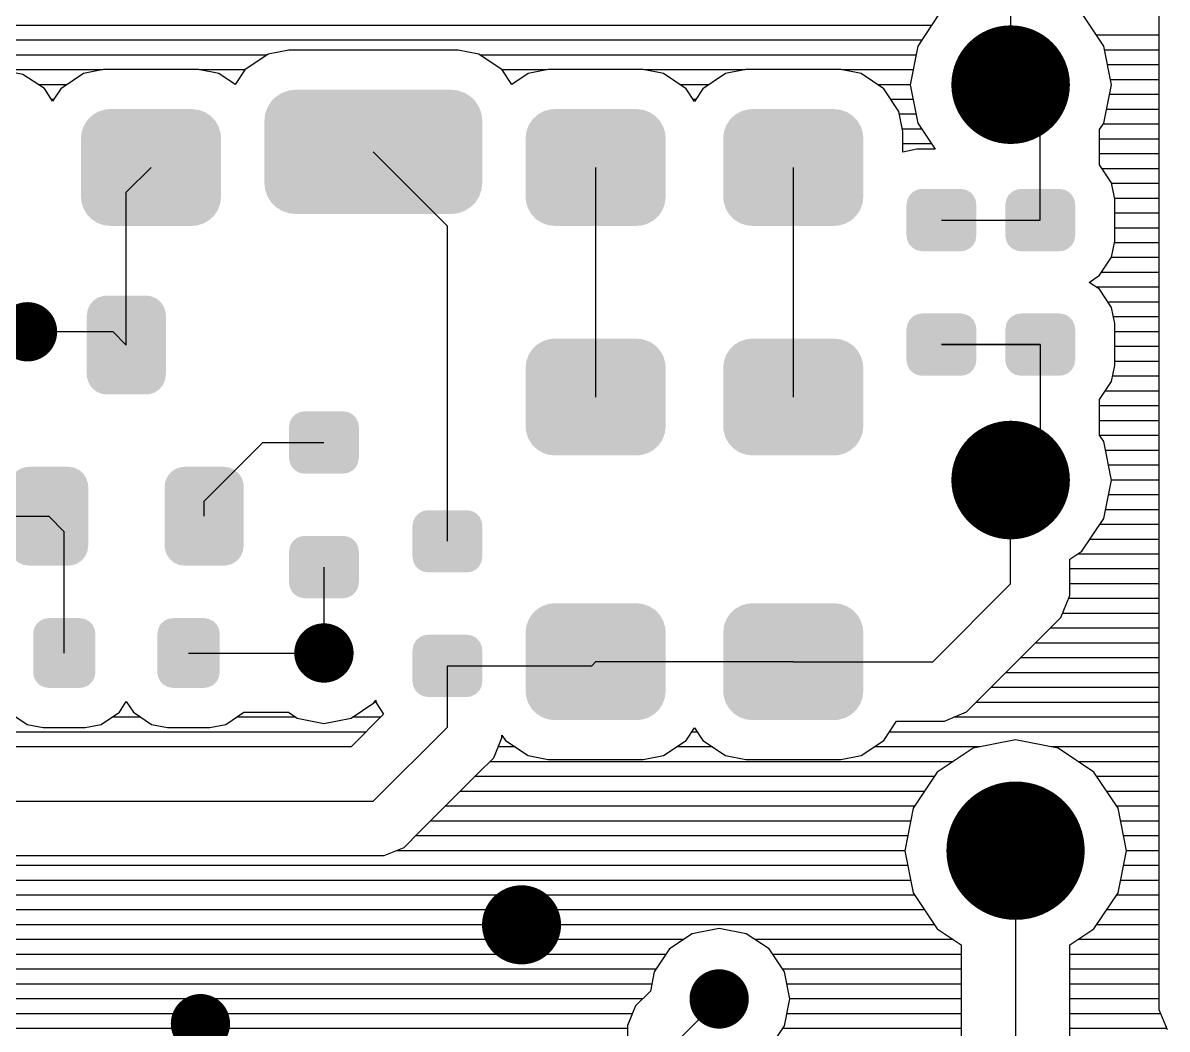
# Model space of a CAD drawing. Extents: x 295 to 953, y 10 to 290.
# Drawn here: x 564.2 to 602.44, y 173.71 to 207.32 of the extents above; entities that cross this region are included whole.
import ezdxf

# ---------------------------------------------------------------- set-up
doc = ezdxf.new("R2010")
doc.units = 0
doc.header["$LTSCALE"] = 5
doc.header["$MEASUREMENT"] = 0
doc.layers.get('0').update_dxf_attribs({"linetype": 'CONTINUOUS', "lineweight": 25})
doc.layers.add('DV-DPO-A6_BOT', color=7, linetype='CONTINUOUS')

msp = doc.modelspace()

# ---------------------------------------------------------------- linework, layer by layer
for points, const_width in [([(598.203, 205.259, -1), (596.222, 205.259, -1)], 1.981), ([(564.853, 197.004, -1), (563.862, 197.004, -1)], 0.991), ([(598.203, 192.051, -1), (596.222, 192.051, -1)], 1.981), ([(574.759, 186.273, -1), (573.768, 186.273, -1)], 0.991), ([(598.533, 179.669, -1), (596.222, 179.669, -1)], 2.311), ([(581.528, 177.192, -1), (580.207, 177.192, -1)], 1.321), ([(587.967, 174.716, -1), (586.976, 174.716, -1)], 0.991), ([(570.631, 173.89, -1), (569.641, 173.89, -1)], 0.991)]:
    msp.add_lwpolyline(points, format="xyb", close=True, dxfattribs=dict(const_width=const_width))
for points in [[(579.158, 204.866), (578.967, 204.986), (572.669, 204.866), (572.863, 204.986)], [(578.967, 204.986), (578.958, 204.989), (572.863, 204.986), (572.868, 204.989)], [(578.958, 204.989), (578.746, 205.063), (572.868, 204.989), (573.085, 205.063)], [(578.746, 205.063), (578.732, 205.065), (573.085, 205.063), (573.09, 205.065)], [(578.732, 205.065), (578.513, 205.089), (573.09, 205.065), (573.316, 205.089)], [(578.513, 205.089), (578.513, 205.094), (573.316, 205.089), (573.316, 205.094)], [(579.451, 204.504), (579.33, 204.696), (572.377, 204.504), (572.499, 204.696)], [(579.33, 204.696), (579.325, 204.702), (572.499, 204.696), (572.503, 204.702)], [(579.325, 204.702), (579.165, 204.862), (572.503, 204.702), (572.665, 204.862)], [(579.165, 204.862), (579.158, 204.866), (572.665, 204.862), (572.669, 204.866)], [(570.591, 204.096), (570.479, 204.215), (566.372, 204.096), (566.498, 204.215)], [(570.479, 204.215), (570.423, 204.252), (566.498, 204.215), (566.537, 204.252)], [(570.423, 204.252), (570.29, 204.34), (566.537, 204.252), (566.69, 204.34)], [(570.29, 204.34), (570.221, 204.365), (566.69, 204.34), (566.733, 204.365)], [(570.221, 204.365), (570.077, 204.417), (566.733, 204.365), (566.911, 204.417)], [(570.077, 204.417), (569.976, 204.429), (566.911, 204.417), (566.95, 204.429)], [(569.976, 204.429), (569.852, 204.444), (566.95, 204.429), (567.118, 204.444)], [(579.556, 204.051), (579.531, 204.277), (572.272, 204.051), (572.298, 204.277)], [(579.531, 204.277), (579.529, 204.283), (572.298, 204.277), (572.299, 204.283)], [(579.529, 204.283), (579.454, 204.498), (572.299, 204.283), (572.375, 204.498)], [(579.454, 204.498), (579.451, 204.504), (572.375, 204.498), (572.377, 204.504)], [(585.45, 204.096), (585.338, 204.215), (581.231, 204.096), (581.357, 204.215)], [(585.338, 204.215), (585.282, 204.252), (581.357, 204.215), (581.396, 204.252)], [(585.282, 204.252), (585.149, 204.34), (581.396, 204.252), (581.549, 204.34)], [(585.149, 204.34), (585.08, 204.365), (581.549, 204.34), (581.592, 204.365)], [(585.08, 204.365), (584.936, 204.417), (581.592, 204.365), (581.77, 204.417)], [(584.936, 204.417), (584.835, 204.429), (581.77, 204.417), (581.809, 204.429)], [(584.835, 204.429), (584.711, 204.444), (581.809, 204.429), (581.977, 204.444)], [(592.054, 204.096), (591.942, 204.215), (587.835, 204.096), (587.961, 204.215)], [(591.942, 204.215), (591.886, 204.252), (587.961, 204.215), (588, 204.252)], [(591.886, 204.252), (591.753, 204.34), (588, 204.252), (588.153, 204.34)], [(591.753, 204.34), (591.684, 204.365), (588.153, 204.34), (588.196, 204.365)], [(591.684, 204.365), (591.54, 204.417), (588.196, 204.365), (588.374, 204.417)], [(591.54, 204.417), (591.439, 204.429), (588.374, 204.417), (588.413, 204.429)], [(591.439, 204.429), (591.315, 204.444), (588.413, 204.429), (588.581, 204.444)], [(570.794, 203.695), (570.747, 203.854), (566.17, 203.695), (566.228, 203.854)], [(570.747, 203.854), (570.716, 203.907), (566.228, 203.854), (566.248, 203.907)], [(570.716, 203.907), (570.634, 204.05), (566.248, 203.907), (566.342, 204.05)], [(570.634, 204.05), (570.591, 204.096), (566.342, 204.05), (566.372, 204.096)], [(579.553, 203.968), (579.556, 204.051), (572.276, 203.968), (572.272, 204.051)], [(579.553, 202.06), (579.553, 203.968), (572.276, 202.06), (572.276, 203.968)], [(585.653, 203.695), (585.606, 203.854), (581.029, 203.695), (581.087, 203.854)], [(585.606, 203.854), (585.575, 203.907), (581.087, 203.854), (581.107, 203.907)], [(585.575, 203.907), (585.493, 204.05), (581.107, 203.907), (581.201, 204.05)], [(585.493, 204.05), (585.45, 204.096), (581.201, 204.05), (581.231, 204.096)], [(592.257, 203.695), (592.21, 203.854), (587.633, 203.695), (587.691, 203.854)], [(592.21, 203.854), (592.179, 203.907), (587.691, 203.854), (587.711, 203.907)], [(592.179, 203.907), (592.097, 204.05), (587.711, 203.907), (587.805, 204.05)], [(592.097, 204.05), (592.054, 204.096), (587.805, 204.05), (587.835, 204.096)], [(570.826, 203.47), (570.811, 203.637), (566.144, 203.47), (566.163, 203.637)], [(570.826, 201.515), (570.826, 203.47), (566.144, 201.515), (566.144, 203.47)], [(570.811, 203.637), (570.794, 203.695), (566.163, 203.637), (566.17, 203.695)], [(585.685, 203.47), (585.67, 203.637), (581.003, 203.47), (581.022, 203.637)], [(585.685, 201.515), (585.685, 203.47), (581.003, 201.515), (581.003, 203.47)], [(585.67, 203.637), (585.653, 203.695), (581.022, 203.637), (581.029, 203.695)], [(592.289, 203.47), (592.274, 203.637), (587.607, 203.47), (587.626, 203.637)], [(592.289, 201.515), (592.289, 203.47), (587.607, 201.515), (587.607, 203.47)], [(592.274, 203.637), (592.257, 203.695), (587.626, 203.637), (587.633, 203.695)], [(579.556, 201.977), (579.553, 202.06), (572.272, 201.977), (572.276, 202.06)], [(579.53, 201.751), (579.556, 201.977), (572.298, 201.751), (572.272, 201.977)], [(579.53, 201.745), (579.53, 201.751), (572.3, 201.745), (572.298, 201.751)], [(579.454, 201.53), (579.53, 201.745), (572.374, 201.53), (572.3, 201.745)], [(579.452, 201.524), (579.454, 201.53), (572.378, 201.524), (572.374, 201.53)], [(596.037, 201.42), (595.974, 201.552), (593.761, 201.42), (593.83, 201.552)], [(595.974, 201.552), (595.961, 201.567), (593.83, 201.552), (593.838, 201.567)], [(595.961, 201.567), (595.86, 201.671), (593.838, 201.567), (593.945, 201.671)], [(595.86, 201.671), (595.841, 201.682), (593.945, 201.671), (593.956, 201.682)], [(595.841, 201.682), (595.714, 201.748), (593.956, 201.682), (594.093, 201.748)], [(595.714, 201.748), (595.683, 201.754), (594.093, 201.748), (594.104, 201.754)], [(595.683, 201.754), (595.551, 201.776), (594.104, 201.754), (594.25, 201.776)], [(599.339, 201.42), (599.276, 201.552), (597.063, 201.42), (597.132, 201.552)], [(599.276, 201.552), (599.263, 201.567), (597.132, 201.552), (597.14, 201.567)], [(599.263, 201.567), (599.162, 201.671), (597.14, 201.567), (597.247, 201.671)], [(599.162, 201.671), (599.143, 201.682), (597.247, 201.671), (597.258, 201.682)], [(599.143, 201.682), (599.016, 201.748), (597.258, 201.682), (597.395, 201.748)], [(599.016, 201.748), (598.985, 201.754), (597.395, 201.748), (597.406, 201.754)], [(598.985, 201.754), (598.853, 201.776), (597.406, 201.754), (597.552, 201.776)], [(570.806, 201.347), (570.826, 201.515), (566.158, 201.347), (566.144, 201.515)], [(570.8, 201.29), (570.806, 201.347), (566.175, 201.29), (566.158, 201.347)], [(570.741, 201.13), (570.8, 201.29), (566.223, 201.13), (566.175, 201.29)], [(579.329, 201.332), (579.452, 201.524), (572.498, 201.332), (572.378, 201.524)], [(579.326, 201.326), (579.329, 201.332), (572.504, 201.326), (572.498, 201.332)], [(579.164, 201.166), (579.326, 201.326), (572.664, 201.166), (572.504, 201.326)], [(579.16, 201.162), (579.164, 201.166), (572.67, 201.162), (572.664, 201.166)], [(578.965, 201.042), (579.16, 201.162), (572.862, 201.042), (572.67, 201.162)], [(585.665, 201.347), (585.685, 201.515), (581.017, 201.347), (581.003, 201.515)], [(585.659, 201.29), (585.665, 201.347), (581.034, 201.29), (581.017, 201.347)], [(585.6, 201.13), (585.659, 201.29), (581.082, 201.13), (581.034, 201.29)], [(592.269, 201.347), (592.289, 201.515), (587.621, 201.347), (587.607, 201.515)], [(592.263, 201.29), (592.269, 201.347), (587.638, 201.29), (587.621, 201.347)], [(592.204, 201.13), (592.263, 201.29), (587.686, 201.13), (587.638, 201.29)], [(596.07, 200.214), (596.07, 201.257), (593.732, 200.214), (593.732, 201.257)], [(596.066, 201.257), (596.045, 201.404), (593.735, 201.257), (593.759, 201.404)], [(596.045, 201.404), (596.037, 201.42), (593.759, 201.404), (593.761, 201.42)], [(599.372, 200.214), (599.372, 201.257), (597.034, 200.214), (597.034, 201.257)], [(599.368, 201.257), (599.347, 201.404), (597.037, 201.257), (597.061, 201.404)], [(599.347, 201.404), (599.339, 201.42), (597.061, 201.404), (597.063, 201.42)], [(570.722, 201.077), (570.741, 201.13), (566.253, 201.077), (566.223, 201.13)], [(570.628, 200.934), (570.722, 201.077), (566.336, 200.934), (566.253, 201.077)], [(570.597, 200.888), (570.628, 200.934), (566.379, 200.888), (566.336, 200.934)], [(570.471, 200.769), (570.597, 200.888), (566.491, 200.769), (566.379, 200.888)], [(570.433, 200.733), (570.471, 200.769), (566.546, 200.733), (566.491, 200.769)], [(578.961, 201.039), (578.965, 201.042), (572.87, 201.039), (572.862, 201.042)], [(578.743, 200.965), (578.961, 201.039), (573.083, 200.965), (572.87, 201.039)], [(578.739, 200.963), (578.743, 200.965), (573.096, 200.963), (573.083, 200.965)], [(578.513, 200.939), (578.739, 200.963), (573.316, 200.939), (573.096, 200.963)], [(578.513, 200.934), (578.513, 200.939), (573.316, 200.934), (573.316, 200.939)], [(585.581, 201.077), (585.6, 201.13), (581.112, 201.077), (581.082, 201.13)], [(585.487, 200.934), (585.581, 201.077), (581.195, 200.934), (581.112, 201.077)], [(585.456, 200.888), (585.487, 200.934), (581.238, 200.888), (581.195, 200.934)], [(585.33, 200.769), (585.456, 200.888), (581.35, 200.769), (581.238, 200.888)], [(585.292, 200.733), (585.33, 200.769), (581.405, 200.733), (581.35, 200.769)], [(592.185, 201.077), (592.204, 201.13), (587.716, 201.077), (587.686, 201.13)], [(592.091, 200.934), (592.185, 201.077), (587.799, 200.934), (587.716, 201.077)], [(592.06, 200.888), (592.091, 200.934), (587.842, 200.888), (587.799, 200.934)], [(591.934, 200.769), (592.06, 200.888), (587.954, 200.769), (587.842, 200.888)], [(591.896, 200.733), (591.934, 200.769), (588.009, 200.733), (587.954, 200.769)], [(570.279, 200.645), (570.433, 200.733), (566.68, 200.645), (566.546, 200.733)], [(570.236, 200.62), (570.279, 200.645), (566.748, 200.62), (566.68, 200.645)], [(570.059, 200.567), (570.236, 200.62), (566.893, 200.567), (566.748, 200.62)], [(570.019, 200.555), (570.059, 200.567), (566.994, 200.555), (566.893, 200.567)], [(569.852, 200.541), (570.019, 200.555), (567.118, 200.541), (566.994, 200.555)], [(585.138, 200.645), (585.292, 200.733), (581.539, 200.645), (581.405, 200.733)], [(585.095, 200.62), (585.138, 200.645), (581.607, 200.62), (581.539, 200.645)], [(584.918, 200.567), (585.095, 200.62), (581.752, 200.567), (581.607, 200.62)], [(584.878, 200.555), (584.918, 200.567), (581.853, 200.555), (581.752, 200.567)], [(584.711, 200.541), (584.878, 200.555), (581.977, 200.541), (581.853, 200.555)], [(591.742, 200.645), (591.896, 200.733), (588.143, 200.645), (588.009, 200.733)], [(591.699, 200.62), (591.742, 200.645), (588.211, 200.62), (588.143, 200.645)], [(591.522, 200.567), (591.699, 200.62), (588.356, 200.567), (588.211, 200.62)], [(591.482, 200.555), (591.522, 200.567), (588.457, 200.555), (588.356, 200.567)], [(591.315, 200.541), (591.482, 200.555), (588.581, 200.541), (588.457, 200.555)], [(596.043, 200.068), (596.066, 200.214), (593.756, 200.068), (593.735, 200.214)], [(596.04, 200.051), (596.043, 200.068), (593.764, 200.051), (593.756, 200.068)], [(595.971, 199.919), (596.04, 200.051), (593.827, 199.919), (593.764, 200.051)], [(599.345, 200.068), (599.368, 200.214), (597.058, 200.068), (597.037, 200.214)], [(599.342, 200.051), (599.345, 200.068), (597.066, 200.051), (597.058, 200.068)], [(599.273, 199.919), (599.342, 200.051), (597.129, 199.919), (597.066, 200.051)], [(595.964, 199.905), (595.971, 199.919), (593.841, 199.905), (593.827, 199.919)], [(595.856, 199.8), (595.964, 199.905), (593.942, 199.8), (593.841, 199.905)], [(595.846, 199.79), (595.856, 199.8), (593.961, 199.79), (593.942, 199.8)], [(595.708, 199.723), (595.846, 199.79), (594.088, 199.723), (593.961, 199.79)], [(595.697, 199.717), (595.708, 199.723), (594.119, 199.717), (594.088, 199.723)], [(595.551, 199.695), (595.697, 199.717), (594.25, 199.695), (594.119, 199.717)], [(599.266, 199.905), (599.273, 199.919), (597.143, 199.905), (597.129, 199.919)], [(599.158, 199.8), (599.266, 199.905), (597.244, 199.8), (597.143, 199.905)], [(599.148, 199.79), (599.158, 199.8), (597.263, 199.79), (597.244, 199.8)], [(599.01, 199.723), (599.148, 199.79), (597.39, 199.723), (597.263, 199.79)], [(598.999, 199.717), (599.01, 199.723), (597.421, 199.717), (597.39, 199.723)], [(598.853, 199.695), (598.999, 199.717), (597.552, 199.695), (597.421, 199.717)], [(568.746, 198.048), (568.674, 198.11), (566.563, 198.048), (566.657, 198.11)], [(568.674, 198.11), (568.584, 198.15), (566.657, 198.11), (566.719, 198.15)], [(568.584, 198.15), (568.504, 198.187), (566.719, 198.15), (566.837, 198.187)], [(568.504, 198.187), (568.376, 198.205), (566.837, 198.187), (566.897, 198.205)], [(568.376, 198.205), (568.32, 198.213), (566.897, 198.205), (566.999, 198.213)], [(568.972, 197.655), (568.947, 197.737), (566.353, 197.655), (566.365, 197.737)], [(568.947, 197.737), (568.918, 197.833), (566.365, 197.737), (566.408, 197.833)], [(568.918, 197.833), (568.869, 197.907), (566.408, 197.833), (566.442, 197.907)], [(568.869, 197.907), (568.816, 197.989), (566.442, 197.907), (566.512, 197.989)], [(568.816, 197.989), (568.746, 198.048), (566.512, 197.989), (566.563, 198.048)], [(568.98, 197.552), (568.972, 197.655), (566.339, 197.552), (566.353, 197.655)], [(568.98, 195.571), (568.98, 197.552), (566.339, 195.571), (566.339, 197.552)], [(596.037, 197.26), (595.974, 197.392), (593.761, 197.26), (593.83, 197.392)], [(595.974, 197.392), (595.961, 197.406), (593.83, 197.392), (593.838, 197.406)], [(595.961, 197.406), (595.86, 197.511), (593.838, 197.406), (593.945, 197.511)], [(595.86, 197.511), (595.841, 197.521), (593.945, 197.511), (593.956, 197.521)], [(595.841, 197.521), (595.714, 197.588), (593.956, 197.521), (594.093, 197.588)], [(595.714, 197.588), (595.683, 197.593), (594.093, 197.588), (594.104, 197.593)], [(595.683, 197.593), (595.551, 197.615), (594.104, 197.593), (594.25, 197.615)], [(599.339, 197.26), (599.276, 197.392), (597.063, 197.26), (597.132, 197.392)], [(599.276, 197.392), (599.263, 197.406), (597.132, 197.392), (597.14, 197.406)], [(599.263, 197.406), (599.162, 197.511), (597.14, 197.406), (597.247, 197.511)], [(599.162, 197.511), (599.143, 197.521), (597.247, 197.511), (597.258, 197.521)], [(599.143, 197.521), (599.016, 197.588), (597.258, 197.521), (597.395, 197.588)], [(599.016, 197.588), (598.985, 197.593), (597.395, 197.588), (597.406, 197.593)], [(598.985, 197.593), (598.853, 197.615), (597.406, 197.593), (597.552, 197.615)], [(596.07, 196.053), (596.07, 197.097), (593.732, 196.053), (593.732, 197.097)], [(596.066, 197.097), (596.045, 197.243), (593.735, 197.097), (593.759, 197.243)], [(596.045, 197.243), (596.037, 197.26), (593.759, 197.243), (593.761, 197.26)], [(599.372, 196.053), (599.372, 197.097), (597.034, 196.053), (597.034, 197.097)], [(599.368, 197.097), (599.347, 197.243), (597.037, 197.097), (597.061, 197.243)], [(599.347, 197.243), (599.339, 197.26), (597.061, 197.243), (597.063, 197.26)], [(585.338, 196.548), (585.282, 196.584), (581.357, 196.548), (581.396, 196.584)], [(585.282, 196.584), (585.149, 196.673), (581.396, 196.584), (581.549, 196.673)], [(585.149, 196.673), (585.08, 196.697), (581.549, 196.673), (581.592, 196.697)], [(585.08, 196.697), (584.936, 196.75), (581.592, 196.697), (581.77, 196.75)], [(584.936, 196.75), (584.835, 196.762), (581.77, 196.75), (581.809, 196.762)], [(584.835, 196.762), (584.711, 196.776), (581.809, 196.762), (581.977, 196.776)], [(591.942, 196.548), (591.886, 196.584), (587.961, 196.548), (588, 196.584)], [(591.886, 196.584), (591.753, 196.673), (588, 196.584), (588.153, 196.673)], [(591.753, 196.673), (591.684, 196.697), (588.153, 196.673), (588.196, 196.697)], [(591.684, 196.697), (591.54, 196.75), (588.196, 196.697), (588.374, 196.75)], [(591.54, 196.75), (591.439, 196.762), (588.374, 196.75), (588.413, 196.762)], [(591.439, 196.762), (591.315, 196.776), (588.413, 196.762), (588.581, 196.776)], [(585.653, 196.027), (585.606, 196.187), (581.029, 196.027), (581.087, 196.187)], [(585.606, 196.187), (585.575, 196.24), (581.087, 196.187), (581.107, 196.24)], [(585.575, 196.24), (585.493, 196.383), (581.107, 196.24), (581.201, 196.383)], [(585.493, 196.383), (585.45, 196.429), (581.201, 196.383), (581.231, 196.429)], [(585.45, 196.429), (585.338, 196.548), (581.231, 196.429), (581.357, 196.548)], [(592.257, 196.027), (592.21, 196.187), (587.633, 196.027), (587.691, 196.187)], [(592.21, 196.187), (592.179, 196.24), (587.691, 196.187), (587.711, 196.24)], [(592.179, 196.24), (592.097, 196.383), (587.711, 196.24), (587.805, 196.383)], [(592.097, 196.383), (592.054, 196.429), (587.805, 196.383), (587.835, 196.429)], [(592.054, 196.429), (591.942, 196.548), (587.835, 196.429), (587.961, 196.548)], [(585.685, 195.802), (585.67, 195.97), (581.003, 195.802), (581.022, 195.97)], [(585.685, 193.848), (585.685, 195.802), (581.003, 193.848), (581.003, 195.802)], [(585.67, 195.97), (585.653, 196.027), (581.022, 195.97), (581.029, 196.027)], [(592.289, 195.802), (592.274, 195.97), (587.607, 195.802), (587.626, 195.97)], [(592.289, 193.848), (592.289, 195.802), (587.607, 193.848), (587.607, 195.802)], [(592.274, 195.97), (592.257, 196.027), (587.626, 195.97), (587.633, 196.027)], [(596.043, 195.907), (596.066, 196.053), (593.756, 195.907), (593.735, 196.053)], [(596.04, 195.89), (596.043, 195.907), (593.764, 195.89), (593.756, 195.907)], [(595.971, 195.758), (596.04, 195.89), (593.827, 195.758), (593.764, 195.89)], [(599.345, 195.907), (599.368, 196.053), (597.058, 195.907), (597.037, 196.053)], [(599.342, 195.89), (599.345, 195.907), (597.066, 195.89), (597.058, 195.907)], [(599.273, 195.758), (599.342, 195.89), (597.129, 195.758), (597.066, 195.89)], [(568.966, 195.469), (568.98, 195.571), (566.346, 195.469), (566.339, 195.571)], [(568.954, 195.387), (568.966, 195.469), (566.372, 195.387), (566.346, 195.469)], [(595.964, 195.744), (595.971, 195.758), (593.841, 195.744), (593.827, 195.758)], [(595.856, 195.639), (595.964, 195.744), (593.942, 195.639), (593.841, 195.744)], [(595.846, 195.629), (595.856, 195.639), (593.961, 195.629), (593.942, 195.639)], [(595.708, 195.562), (595.846, 195.629), (594.088, 195.562), (593.961, 195.629)], [(595.697, 195.557), (595.708, 195.562), (594.119, 195.557), (594.088, 195.562)], [(595.551, 195.535), (595.697, 195.557), (594.25, 195.535), (594.119, 195.557)], [(599.266, 195.744), (599.273, 195.758), (597.143, 195.744), (597.129, 195.758)], [(599.158, 195.639), (599.266, 195.744), (597.244, 195.639), (597.143, 195.744)], [(599.148, 195.629), (599.158, 195.639), (597.263, 195.629), (597.244, 195.639)], [(599.01, 195.562), (599.148, 195.629), (597.39, 195.562), (597.263, 195.629)], [(598.999, 195.557), (599.01, 195.562), (597.421, 195.557), (597.39, 195.562)], [(598.853, 195.535), (598.999, 195.557), (597.552, 195.535), (597.421, 195.557)], [(568.91, 195.291), (568.954, 195.387), (566.401, 195.291), (566.372, 195.387)], [(568.877, 195.217), (568.91, 195.291), (566.449, 195.217), (566.401, 195.291)], [(568.807, 195.135), (568.877, 195.217), (566.503, 195.135), (566.449, 195.217)], [(568.756, 195.075), (568.807, 195.135), (566.573, 195.075), (566.503, 195.135)], [(568.662, 195.014), (568.756, 195.075), (566.645, 195.014), (566.573, 195.075)], [(568.6, 194.973), (568.662, 195.014), (566.734, 194.973), (566.645, 195.014)], [(568.482, 194.937), (568.6, 194.973), (566.814, 194.937), (566.734, 194.973)], [(568.422, 194.919), (568.482, 194.937), (566.943, 194.919), (566.814, 194.937)], [(568.32, 194.911), (568.422, 194.919), (566.999, 194.911), (566.943, 194.919)], [(575.203, 194.252), (575.077, 194.319), (573.318, 194.252), (573.456, 194.319)], [(575.077, 194.319), (575.045, 194.324), (573.456, 194.319), (573.467, 194.324)], [(575.045, 194.324), (574.914, 194.346), (573.467, 194.324), (573.613, 194.346)], [(575.429, 193.828), (575.408, 193.974), (573.098, 193.828), (573.121, 193.974)], [(575.408, 193.974), (575.4, 193.991), (573.121, 193.974), (573.124, 193.991)], [(575.4, 193.991), (575.337, 194.123), (573.124, 193.991), (573.193, 194.123)], [(575.337, 194.123), (575.323, 194.137), (573.193, 194.123), (573.2, 194.137)], [(575.323, 194.137), (575.222, 194.242), (573.2, 194.137), (573.308, 194.242)], [(575.222, 194.242), (575.203, 194.252), (573.308, 194.242), (573.318, 194.252)], [(575.432, 192.784), (575.432, 193.828), (573.094, 192.784), (573.094, 193.828)], [(585.665, 193.68), (585.685, 193.848), (581.017, 193.68), (581.003, 193.848)], [(585.659, 193.623), (585.665, 193.68), (581.034, 193.623), (581.017, 193.68)], [(585.6, 193.463), (585.659, 193.623), (581.082, 193.463), (581.034, 193.623)], [(592.269, 193.68), (592.289, 193.848), (587.621, 193.68), (587.607, 193.848)], [(592.263, 193.623), (592.269, 193.68), (587.638, 193.623), (587.621, 193.68)], [(592.204, 193.463), (592.263, 193.623), (587.686, 193.463), (587.638, 193.623)], [(585.581, 193.41), (585.6, 193.463), (581.112, 193.41), (581.082, 193.463)], [(585.487, 193.267), (585.581, 193.41), (581.195, 193.267), (581.112, 193.41)], [(585.456, 193.221), (585.487, 193.267), (581.238, 193.221), (581.195, 193.267)], [(585.33, 193.102), (585.456, 193.221), (581.35, 193.102), (581.238, 193.221)], [(592.185, 193.41), (592.204, 193.463), (587.716, 193.41), (587.686, 193.463)], [(592.091, 193.267), (592.185, 193.41), (587.799, 193.267), (587.716, 193.41)], [(592.06, 193.221), (592.091, 193.267), (587.842, 193.221), (587.799, 193.267)], [(591.934, 193.102), (592.06, 193.221), (587.954, 193.102), (587.842, 193.221)], [(575.405, 192.638), (575.429, 192.784), (573.119, 192.638), (573.098, 192.784)], [(585.292, 193.066), (585.33, 193.102), (581.405, 193.066), (581.35, 193.102)], [(585.138, 192.977), (585.292, 193.066), (581.539, 192.977), (581.405, 193.066)], [(585.095, 192.953), (585.138, 192.977), (581.607, 192.953), (581.539, 192.977)], [(584.918, 192.9), (585.095, 192.953), (581.752, 192.9), (581.607, 192.953)], [(584.878, 192.888), (584.918, 192.9), (581.853, 192.888), (581.752, 192.9)], [(584.711, 192.874), (584.878, 192.888), (581.977, 192.874), (581.853, 192.888)], [(591.896, 193.066), (591.934, 193.102), (588.009, 193.066), (587.954, 193.102)], [(591.742, 192.977), (591.896, 193.066), (588.143, 192.977), (588.009, 193.066)], [(591.699, 192.953), (591.742, 192.977), (588.211, 192.953), (588.143, 192.977)], [(591.522, 192.9), (591.699, 192.953), (588.356, 192.9), (588.211, 192.953)], [(591.482, 192.888), (591.522, 192.9), (588.457, 192.888), (588.356, 192.9)], [(591.315, 192.874), (591.482, 192.888), (588.581, 192.874), (588.457, 192.888)], [(566.151, 192.329), (566.079, 192.391), (563.967, 192.329), (564.061, 192.391)], [(566.079, 192.391), (565.989, 192.431), (564.061, 192.391), (564.123, 192.431)], [(565.989, 192.431), (565.909, 192.468), (564.123, 192.431), (564.241, 192.468)], [(565.909, 192.468), (565.78, 192.486), (564.241, 192.468), (564.301, 192.486)], [(565.78, 192.486), (565.724, 192.494), (564.301, 192.486), (564.404, 192.494)], [(571.348, 192.329), (571.276, 192.391), (569.165, 192.329), (569.259, 192.391)], [(571.276, 192.391), (571.186, 192.431), (569.259, 192.391), (569.321, 192.431)], [(571.186, 192.431), (571.106, 192.468), (569.321, 192.431), (569.439, 192.468)], [(571.106, 192.468), (570.978, 192.486), (569.439, 192.468), (569.499, 192.486)], [(570.978, 192.486), (570.922, 192.494), (569.499, 192.486), (569.601, 192.494)], [(575.403, 192.621), (575.405, 192.638), (573.127, 192.621), (573.119, 192.638)], [(575.334, 192.489), (575.403, 192.621), (573.19, 192.489), (573.127, 192.621)], [(575.327, 192.475), (575.334, 192.489), (573.203, 192.475), (573.19, 192.489)], [(575.219, 192.37), (575.327, 192.475), (573.304, 192.37), (573.203, 192.475)], [(575.208, 192.36), (575.219, 192.37), (573.324, 192.36), (573.304, 192.37)], [(575.071, 192.293), (575.208, 192.36), (573.45, 192.293), (573.324, 192.36)], [(566.377, 191.936), (566.352, 192.018), (563.758, 191.936), (563.769, 192.018)], [(566.352, 192.018), (566.322, 192.114), (563.769, 192.018), (563.813, 192.114)], [(566.322, 192.114), (566.274, 192.188), (563.813, 192.114), (563.846, 192.188)], [(566.274, 192.188), (566.22, 192.27), (563.846, 192.188), (563.916, 192.27)], [(566.22, 192.27), (566.151, 192.329), (563.916, 192.27), (563.967, 192.329)], [(571.574, 191.936), (571.549, 192.018), (568.955, 191.936), (568.967, 192.018)], [(571.549, 192.018), (571.52, 192.114), (568.967, 192.018), (569.01, 192.114)], [(571.52, 192.114), (571.471, 192.188), (569.01, 192.114), (569.044, 192.188)], [(571.471, 192.188), (571.418, 192.27), (569.044, 192.188), (569.114, 192.27)], [(571.418, 192.27), (571.348, 192.329), (569.114, 192.27), (569.165, 192.329)], [(575.06, 192.288), (575.071, 192.293), (573.482, 192.288), (573.45, 192.293)], [(574.914, 192.266), (575.06, 192.288), (573.613, 192.266), (573.482, 192.288)], [(566.385, 191.833), (566.377, 191.936), (563.743, 191.833), (563.758, 191.936)], [(566.385, 189.852), (566.385, 191.833), (563.743, 189.852), (563.743, 191.833)], [(571.582, 191.833), (571.574, 191.936), (568.941, 191.833), (568.955, 191.936)], [(571.582, 189.852), (571.582, 191.833), (568.941, 189.852), (568.941, 191.833)], [(579.527, 190.689), (579.464, 190.821), (577.251, 190.689), (577.32, 190.821)], [(579.464, 190.821), (579.451, 190.835), (577.32, 190.821), (577.328, 190.835)], [(579.451, 190.835), (579.35, 190.94), (577.328, 190.835), (577.435, 190.94)], [(579.35, 190.94), (579.331, 190.95), (577.435, 190.94), (577.446, 190.95)], [(579.331, 190.95), (579.204, 191.017), (577.446, 190.95), (577.583, 191.017)], [(579.204, 191.017), (579.173, 191.022), (577.583, 191.017), (577.594, 191.022)], [(579.173, 191.022), (579.041, 191.044), (577.594, 191.022), (577.74, 191.044)], [(579.56, 189.482), (579.56, 190.526), (577.222, 189.482), (577.222, 190.526)], [(579.556, 190.526), (579.535, 190.672), (577.225, 190.526), (577.249, 190.672)], [(579.535, 190.672), (579.527, 190.689), (577.249, 190.672), (577.251, 190.689)], [(575.323, 189.977), (575.222, 190.081), (573.2, 189.977), (573.308, 190.081)], [(575.222, 190.081), (575.203, 190.092), (573.308, 190.081), (573.318, 190.092)], [(575.203, 190.092), (575.077, 190.158), (573.318, 190.092), (573.456, 190.158)], [(575.077, 190.158), (575.045, 190.164), (573.456, 190.158), (573.467, 190.164)], [(575.045, 190.164), (574.914, 190.186), (573.467, 190.164), (573.613, 190.186)], [(566.37, 189.75), (566.385, 189.852), (563.751, 189.75), (563.743, 189.852)], [(566.358, 189.668), (566.37, 189.75), (563.776, 189.668), (563.751, 189.75)], [(571.568, 189.75), (571.582, 189.852), (568.948, 189.75), (568.941, 189.852)], [(571.556, 189.668), (571.568, 189.75), (568.974, 189.668), (568.948, 189.75)], [(575.429, 189.667), (575.408, 189.814), (573.098, 189.667), (573.121, 189.814)], [(575.408, 189.814), (575.4, 189.83), (573.121, 189.814), (573.124, 189.83)], [(575.4, 189.83), (575.337, 189.962), (573.124, 189.83), (573.193, 189.962)], [(575.337, 189.962), (575.323, 189.977), (573.193, 189.962), (573.2, 189.977)], [(566.315, 189.572), (566.358, 189.668), (563.806, 189.572), (563.776, 189.668)], [(566.282, 189.498), (566.315, 189.572), (563.854, 189.498), (563.806, 189.572)], [(566.212, 189.416), (566.282, 189.498), (563.908, 189.416), (563.854, 189.498)], [(566.161, 189.356), (566.212, 189.416), (563.977, 189.356), (563.908, 189.416)], [(566.067, 189.295), (566.161, 189.356), (564.049, 189.295), (563.977, 189.356)], [(566.005, 189.254), (566.067, 189.295), (564.139, 189.254), (564.049, 189.295)], [(571.512, 189.572), (571.556, 189.668), (569.003, 189.572), (568.974, 189.668)], [(571.479, 189.498), (571.512, 189.572), (569.051, 189.498), (569.003, 189.572)], [(571.409, 189.416), (571.479, 189.498), (569.105, 189.416), (569.051, 189.498)], [(571.358, 189.356), (571.409, 189.416), (569.175, 189.356), (569.105, 189.416)], [(571.264, 189.295), (571.358, 189.356), (569.247, 189.295), (569.175, 189.356)], [(571.202, 189.254), (571.264, 189.295), (569.336, 189.254), (569.247, 189.295)], [(575.432, 188.624), (575.432, 189.667), (573.094, 188.624), (573.094, 189.667)], [(579.533, 189.336), (579.556, 189.482), (577.246, 189.336), (577.225, 189.482)], [(579.53, 189.319), (579.533, 189.336), (577.254, 189.319), (577.246, 189.336)], [(579.461, 189.187), (579.53, 189.319), (577.317, 189.187), (577.254, 189.319)], [(565.886, 189.218), (566.005, 189.254), (564.219, 189.218), (564.139, 189.254)], [(565.827, 189.2), (565.886, 189.218), (564.348, 189.2), (564.219, 189.218)], [(565.724, 189.192), (565.827, 189.2), (564.404, 189.192), (564.348, 189.2)], [(571.084, 189.218), (571.202, 189.254), (569.416, 189.218), (569.336, 189.254)], [(571.024, 189.2), (571.084, 189.218), (569.545, 189.2), (569.416, 189.218)], [(570.922, 189.192), (571.024, 189.2), (569.601, 189.192), (569.545, 189.2)], [(579.454, 189.173), (579.461, 189.187), (577.331, 189.173), (577.317, 189.187)], [(579.346, 189.068), (579.454, 189.173), (577.432, 189.068), (577.331, 189.173)], [(579.336, 189.058), (579.346, 189.068), (577.451, 189.058), (577.432, 189.068)], [(579.198, 188.991), (579.336, 189.058), (577.578, 188.991), (577.451, 189.058)], [(579.187, 188.986), (579.198, 188.991), (577.609, 188.986), (577.578, 188.991)], [(579.041, 188.964), (579.187, 188.986), (577.74, 188.964), (577.609, 188.986)], [(575.405, 188.478), (575.429, 188.624), (573.119, 188.478), (573.098, 188.624)], [(575.403, 188.461), (575.405, 188.478), (573.127, 188.461), (573.119, 188.478)], [(575.334, 188.329), (575.403, 188.461), (573.19, 188.329), (573.127, 188.461)], [(575.327, 188.315), (575.334, 188.329), (573.203, 188.315), (573.19, 188.329)], [(575.219, 188.21), (575.327, 188.315), (573.304, 188.21), (573.203, 188.315)], [(575.208, 188.2), (575.219, 188.21), (573.324, 188.2), (573.304, 188.21)], [(575.071, 188.133), (575.208, 188.2), (573.45, 188.133), (573.324, 188.2)], [(575.06, 188.127), (575.071, 188.133), (573.482, 188.127), (573.45, 188.133)], [(574.914, 188.105), (575.06, 188.127), (573.613, 188.105), (573.482, 188.127)], [(585.282, 187.742), (585.149, 187.83), (581.396, 187.742), (581.549, 187.83)], [(585.149, 187.83), (585.08, 187.855), (581.549, 187.83), (581.592, 187.855)], [(585.08, 187.855), (584.936, 187.907), (581.592, 187.855), (581.77, 187.907)], [(584.936, 187.907), (584.835, 187.919), (581.77, 187.907), (581.809, 187.919)], [(584.835, 187.919), (584.711, 187.934), (581.809, 187.919), (581.977, 187.934)], [(591.886, 187.742), (591.753, 187.83), (588, 187.742), (588.153, 187.83)], [(591.753, 187.83), (591.684, 187.855), (588.153, 187.83), (588.196, 187.855)], [(591.684, 187.855), (591.54, 187.907), (588.196, 187.855), (588.374, 187.907)], [(591.54, 187.907), (591.439, 187.919), (588.374, 187.907), (588.413, 187.919)], [(591.439, 187.919), (591.315, 187.934), (588.413, 187.919), (588.581, 187.934)], [(566.396, 187.346), (566.27, 187.411), (564.77, 187.346), (564.907, 187.411)], [(566.27, 187.411), (566.236, 187.417), (564.907, 187.411), (564.919, 187.417)], [(566.236, 187.417), (566.107, 187.437), (564.919, 187.417), (565.064, 187.437)], [(566.107, 187.437), (566.107, 187.442), (565.064, 187.437), (565.064, 187.442)], [(570.55, 187.346), (570.424, 187.411), (568.924, 187.346), (569.061, 187.411)], [(570.424, 187.411), (570.39, 187.417), (569.061, 187.411), (569.073, 187.417)], [(570.39, 187.417), (570.261, 187.437), (569.073, 187.417), (569.218, 187.437)], [(570.261, 187.437), (570.261, 187.442), (569.218, 187.437), (569.218, 187.442)], [(585.606, 187.344), (585.575, 187.397), (581.087, 187.344), (581.107, 187.397)], [(585.575, 187.397), (585.493, 187.54), (581.107, 187.397), (581.201, 187.54)], [(585.493, 187.54), (585.45, 187.586), (581.201, 187.54), (581.231, 187.586)], [(585.45, 187.586), (585.338, 187.705), (581.231, 187.586), (581.357, 187.705)], [(585.338, 187.705), (585.282, 187.742), (581.357, 187.705), (581.396, 187.742)], [(592.21, 187.344), (592.179, 187.397), (587.691, 187.344), (587.711, 187.397)], [(592.179, 187.397), (592.097, 187.54), (587.711, 187.397), (587.805, 187.54)], [(592.097, 187.54), (592.054, 187.586), (587.805, 187.54), (587.835, 187.586)], [(592.054, 187.586), (591.942, 187.705), (587.835, 187.586), (587.961, 187.705)], [(591.942, 187.705), (591.886, 187.742), (587.961, 187.705), (588, 187.742)], [(566.626, 186.923), (566.604, 187.068), (564.546, 186.923), (564.57, 187.068)], [(566.604, 187.068), (566.595, 187.086), (564.57, 187.068), (564.573, 187.086)], [(566.595, 187.086), (566.532, 187.217), (564.573, 187.086), (564.643, 187.217)], [(566.532, 187.217), (566.517, 187.232), (564.643, 187.217), (564.65, 187.232)], [(566.517, 187.232), (566.417, 187.335), (564.65, 187.232), (564.758, 187.335)], [(566.417, 187.335), (566.396, 187.346), (564.758, 187.335), (564.77, 187.346)], [(570.78, 186.923), (570.758, 187.068), (568.699, 186.923), (568.724, 187.068)], [(570.758, 187.068), (570.749, 187.086), (568.724, 187.068), (568.727, 187.086)], [(570.749, 187.086), (570.686, 187.217), (568.727, 187.086), (568.797, 187.217)], [(570.686, 187.217), (570.671, 187.232), (568.797, 187.217), (568.804, 187.232)], [(570.671, 187.232), (570.571, 187.335), (568.804, 187.232), (568.912, 187.335)], [(570.571, 187.335), (570.55, 187.346), (568.912, 187.335), (568.924, 187.346)], [(585.685, 186.96), (585.67, 187.127), (581.003, 186.96), (581.022, 187.127)], [(585.67, 187.127), (585.653, 187.185), (581.022, 187.127), (581.029, 187.185)], [(585.653, 187.185), (585.606, 187.344), (581.029, 187.185), (581.087, 187.344)], [(592.289, 186.96), (592.274, 187.127), (587.607, 186.96), (587.626, 187.127)], [(592.274, 187.127), (592.257, 187.185), (587.626, 187.127), (587.633, 187.185)], [(592.257, 187.185), (592.21, 187.344), (587.633, 187.185), (587.691, 187.344)], [(566.626, 186.92), (566.626, 186.923), (564.546, 186.92), (564.546, 186.923)], [(566.626, 185.626), (566.626, 186.92), (564.546, 185.626), (564.546, 186.92)], [(570.78, 186.92), (570.78, 186.923), (568.699, 186.92), (568.699, 186.923)], [(570.78, 185.626), (570.78, 186.92), (568.699, 185.626), (568.699, 186.92)], [(579.527, 186.528), (579.464, 186.66), (577.251, 186.528), (577.32, 186.66)], [(579.464, 186.66), (579.451, 186.675), (577.32, 186.66), (577.328, 186.675)], [(579.451, 186.675), (579.35, 186.779), (577.328, 186.675), (577.435, 186.779)], [(579.35, 186.779), (579.331, 186.79), (577.435, 186.779), (577.446, 186.79)], [(579.331, 186.79), (579.204, 186.856), (577.446, 186.79), (577.583, 186.856)], [(579.204, 186.856), (579.173, 186.862), (577.583, 186.856), (577.594, 186.862)], [(579.173, 186.862), (579.041, 186.884), (577.594, 186.862), (577.74, 186.884)], [(585.685, 185.005), (585.685, 186.96), (581.003, 185.005), (581.003, 186.96)], [(592.289, 185.005), (592.289, 186.96), (587.607, 185.005), (587.607, 186.96)], [(579.56, 185.322), (579.56, 186.365), (577.222, 185.322), (577.222, 186.365)], [(579.556, 186.365), (579.535, 186.512), (577.225, 186.365), (577.249, 186.512)], [(579.535, 186.512), (579.527, 186.528), (577.249, 186.512), (577.251, 186.528)], [(566.626, 185.622), (566.626, 185.626), (564.546, 185.622), (564.546, 185.626)], [(566.601, 185.477), (566.626, 185.622), (564.568, 185.477), (564.546, 185.622)], [(566.598, 185.46), (566.601, 185.477), (564.576, 185.46), (564.568, 185.477)], [(570.78, 185.622), (570.78, 185.626), (568.699, 185.622), (568.699, 185.626)], [(570.755, 185.477), (570.78, 185.622), (568.721, 185.477), (568.699, 185.622)], [(570.752, 185.46), (570.755, 185.477), (568.73, 185.46), (568.721, 185.477)], [(566.529, 185.329), (566.598, 185.46), (564.64, 185.329), (564.576, 185.46)], [(566.521, 185.314), (566.529, 185.329), (564.654, 185.314), (564.64, 185.329)], [(566.413, 185.211), (566.521, 185.314), (564.755, 185.211), (564.654, 185.314)], [(566.402, 185.2), (566.413, 185.211), (564.775, 185.2), (564.755, 185.211)], [(566.264, 185.134), (566.402, 185.2), (564.901, 185.134), (564.775, 185.2)], [(566.253, 185.129), (566.264, 185.134), (564.935, 185.129), (564.901, 185.134)], [(566.107, 185.108), (566.253, 185.129), (565.064, 185.108), (564.935, 185.129)], [(566.107, 185.104), (566.107, 185.108), (565.064, 185.104), (565.064, 185.108)], [(570.683, 185.329), (570.752, 185.46), (568.794, 185.329), (568.73, 185.46)], [(570.675, 185.314), (570.683, 185.329), (568.808, 185.314), (568.794, 185.329)], [(570.567, 185.211), (570.675, 185.314), (568.909, 185.211), (568.808, 185.314)], [(570.556, 185.2), (570.567, 185.211), (568.929, 185.2), (568.909, 185.211)], [(570.418, 185.134), (570.556, 185.2), (569.055, 185.134), (568.929, 185.2)], [(570.407, 185.129), (570.418, 185.134), (569.089, 185.129), (569.055, 185.134)], [(570.261, 185.108), (570.407, 185.129), (569.218, 185.108), (569.089, 185.129)], [(570.261, 185.104), (570.261, 185.108), (569.218, 185.104), (569.218, 185.108)], [(579.533, 185.176), (579.556, 185.322), (577.246, 185.176), (577.225, 185.322)], [(579.53, 185.159), (579.533, 185.176), (577.254, 185.159), (577.246, 185.176)], [(579.461, 185.027), (579.53, 185.159), (577.317, 185.027), (577.254, 185.159)], [(579.454, 185.013), (579.461, 185.027), (577.331, 185.013), (577.317, 185.027)], [(579.346, 184.908), (579.454, 185.013), (577.432, 184.908), (577.331, 185.013)], [(579.336, 184.898), (579.346, 184.908), (577.451, 184.898), (577.432, 184.908)], [(579.198, 184.831), (579.336, 184.898), (577.578, 184.831), (577.451, 184.898)], [(579.187, 184.825), (579.198, 184.831), (577.609, 184.825), (577.578, 184.831)], [(579.041, 184.803), (579.187, 184.825), (577.74, 184.803), (577.609, 184.825)], [(585.665, 184.837), (585.685, 185.005), (581.017, 184.837), (581.003, 185.005)], [(585.659, 184.78), (585.665, 184.837), (581.034, 184.78), (581.017, 184.837)], [(585.6, 184.62), (585.659, 184.78), (581.082, 184.62), (581.034, 184.78)], [(592.269, 184.837), (592.289, 185.005), (587.621, 184.837), (587.607, 185.005)], [(592.263, 184.78), (592.269, 184.837), (587.638, 184.78), (587.621, 184.837)], [(592.204, 184.62), (592.263, 184.78), (587.686, 184.62), (587.638, 184.78)], [(585.581, 184.567), (585.6, 184.62), (581.112, 184.567), (581.082, 184.62)], [(585.487, 184.424), (585.581, 184.567), (581.195, 184.424), (581.112, 184.567)], [(585.456, 184.378), (585.487, 184.424), (581.238, 184.378), (581.195, 184.424)], [(585.33, 184.259), (585.456, 184.378), (581.35, 184.259), (581.238, 184.378)], [(592.185, 184.567), (592.204, 184.62), (587.716, 184.567), (587.686, 184.62)], [(592.091, 184.424), (592.185, 184.567), (587.799, 184.424), (587.716, 184.567)], [(592.06, 184.378), (592.091, 184.424), (587.842, 184.378), (587.799, 184.424)], [(591.934, 184.259), (592.06, 184.378), (587.954, 184.259), (587.842, 184.378)], [(585.292, 184.223), (585.33, 184.259), (581.405, 184.223), (581.35, 184.259)], [(585.138, 184.135), (585.292, 184.223), (581.539, 184.135), (581.405, 184.223)], [(585.095, 184.11), (585.138, 184.135), (581.607, 184.11), (581.539, 184.135)], [(584.918, 184.057), (585.095, 184.11), (581.752, 184.057), (581.607, 184.11)], [(584.878, 184.045), (584.918, 184.057), (581.853, 184.045), (581.752, 184.057)], [(584.711, 184.031), (584.878, 184.045), (581.977, 184.031), (581.853, 184.045)], [(591.896, 184.223), (591.934, 184.259), (588.009, 184.223), (587.954, 184.259)], [(591.742, 184.135), (591.896, 184.223), (588.143, 184.135), (588.009, 184.223)], [(591.699, 184.11), (591.742, 184.135), (588.211, 184.11), (588.143, 184.135)], [(591.522, 184.057), (591.699, 184.11), (588.356, 184.057), (588.211, 184.11)], [(591.482, 184.045), (591.522, 184.057), (588.457, 184.045), (588.356, 184.057)], [(591.315, 184.031), (591.482, 184.045), (588.581, 184.031), (588.457, 184.045)]]:
    msp.add_solid(points)
at = {"layer": 'DV-DPO-A6_BOT'}
for p, q in [((602.165, 212.761), (602.165, 175.079)), ((597.212, 208.726), (597.212, 205.259)), ((594.835, 207.643), (594.108, 206.547)), ((600.323, 206.547), (599.596, 207.643)), ((594.571, 207.241), (553.164, 207.241)), ((602.165, 206.91), (600.085, 206.91)), ((594.24, 206.745), (553.164, 206.745)), ((594.108, 206.547), (593.851, 205.259)), ((600.58, 205.259), (600.323, 206.547)), ((572.361, 206.25), (553.164, 206.25)), ((572.394, 206.276), (571.615, 205.755)), ((573.088, 206.415), (572.394, 206.276)), ((578.747, 206.415), (573.088, 206.415)), ((579.441, 206.276), (578.747, 206.415)), ((580.22, 205.755), (579.441, 206.276)), ((594.049, 206.25), (579.474, 206.25)), ((602.165, 206.415), (600.349, 206.415)), ((566.867, 205.755), (553.111, 205.755)), ((566.9, 205.761), (566.226, 205.629)), ((570.076, 205.761), (566.9, 205.761)), ((570.75, 205.629), (570.076, 205.761)), ((571.622, 205.755), (570.109, 205.755)), ((571.615, 205.755), (571.292, 205.266)), ((581.726, 205.755), (580.214, 205.755)), ((580.544, 205.266), (580.22, 205.755)), ((581.759, 205.761), (581.085, 205.629)), ((584.935, 205.761), (581.759, 205.761)), ((585.609, 205.629), (584.935, 205.761)), ((588.33, 205.755), (584.968, 205.755)), ((588.363, 205.761), (587.689, 205.629)), ((591.539, 205.761), (588.363, 205.761)), ((592.213, 205.629), (591.539, 205.761)), ((593.95, 205.755), (591.572, 205.755)), ((602.165, 205.92), (600.448, 205.92)), ((564.205, 205.603), (563.585, 205.722)), ((564.919, 205.127), (564.205, 205.603)), ((566.226, 205.629), (565.467, 205.121)), ((571.292, 205.266), (570.75, 205.629)), ((581.085, 205.629), (580.544, 205.266)), ((586.368, 205.121), (585.609, 205.629)), ((587.689, 205.629), (586.93, 205.121)), ((592.972, 205.121), (592.213, 205.629)), ((602.165, 205.424), (600.547, 205.424)), ((565.678, 205.259), (564.714, 205.259)), ((565.196, 204.711), (564.919, 205.127)), ((565.467, 205.121), (565.196, 204.711)), ((587.141, 205.259), (586.157, 205.259)), ((586.646, 204.698), (586.368, 205.121)), ((586.93, 205.121), (586.646, 204.698)), ((593.851, 205.259), (592.761, 205.259)), ((593.481, 204.361), (592.972, 205.121)), ((593.851, 205.259), (594.108, 203.972)), ((598.203, 204.269), (597.212, 205.259)), ((600.323, 203.972), (600.58, 205.259)), ((565.229, 204.764), (565.156, 204.764)), ((586.692, 204.764), (586.606, 204.764)), ((593.95, 204.764), (593.21, 204.764)), ((602.165, 204.929), (600.514, 204.929)), ((593.613, 203.694), (593.481, 204.361)), ((594.049, 204.269), (593.494, 204.269)), ((598.203, 200.736), (598.203, 204.269)), ((602.165, 204.434), (600.415, 204.434)), ((594.108, 203.972), (594.69, 203.1)), ((600.184, 203.767), (600.323, 203.972)), ((602.165, 203.939), (600.303, 203.939)), ((594.234, 203.773), (593.593, 203.773)), ((593.613, 203.007), (593.613, 203.694)), ((600.184, 202.578), (600.184, 203.767)), ((602.165, 203.443), (600.184, 203.443)), ((594.571, 203.278), (593.613, 203.278)), ((594.075, 203.1), (593.613, 203.007)), ((594.69, 203.1), (594.075, 203.1)), ((578.391, 200.537), (575.914, 203.014)), ((602.165, 202.948), (600.184, 202.948)), ((567.659, 201.667), (568.485, 202.492)), ((583.344, 202.492), (583.344, 194.825)), ((589.948, 202.492), (589.948, 194.825)), ((600.587, 201.977), (600.184, 202.578)), ((602.165, 202.453), (600.27, 202.453)), ((600.699, 201.436), (600.587, 201.977)), ((602.165, 201.957), (600.593, 201.957)), ((567.659, 196.562), (567.659, 201.667)), ((602.165, 201.462), (600.693, 201.462)), ((600.699, 200.036), (600.699, 201.436)), ((602.165, 200.967), (600.699, 200.967)), ((578.391, 190.004), (578.391, 200.537)), ((594.901, 200.736), (598.203, 200.736)), ((594.901, 200.736), (597.212, 200.736)), ((597.212, 200.736), (598.203, 200.736)), ((602.165, 200.471), (600.699, 200.471)), ((600.587, 199.501), (600.699, 200.036)), ((602.165, 199.976), (600.686, 199.976)), ((600.184, 198.893), (600.587, 199.501)), ((602.165, 199.481), (600.58, 199.481)), ((599.834, 198.655), (600.184, 198.893)), ((602.165, 198.986), (600.25, 198.986)), ((600.184, 198.424), (599.834, 198.655)), ((602.165, 198.49), (600.085, 198.49)), ((600.587, 197.817), (600.184, 198.424)), ((602.165, 197.995), (600.468, 197.995)), ((600.699, 197.282), (600.587, 197.817)), ((602.165, 197.5), (600.653, 197.5)), ((567.223, 197.004), (564.357, 197.004)), ((567.659, 196.562), (567.223, 197.004)), ((600.699, 195.875), (600.699, 197.282)), ((602.165, 197.004), (600.699, 197.004)), ((594.901, 196.575), (598.203, 196.575)), ((597.212, 196.575), (594.901, 196.575)), ((598.203, 196.575), (597.212, 196.575)), ((598.203, 196.575), (598.203, 193.042)), ((602.165, 196.509), (600.699, 196.509)), ((600.587, 195.34), (600.699, 195.875)), ((602.165, 196.014), (600.699, 196.014)), ((602.165, 195.518), (600.626, 195.518)), ((600.184, 194.739), (600.587, 195.34)), ((600.184, 193.55), (600.184, 194.739)), ((602.165, 195.023), (600.382, 195.023)), ((602.165, 194.528), (600.184, 194.528)), ((602.165, 194.033), (600.184, 194.033)), ((600.323, 193.339), (600.184, 193.55)), ((602.165, 193.537), (600.197, 193.537)), ((570.261, 191.351), (572.216, 193.306)), ((572.216, 193.306), (574.263, 193.306)), ((600.58, 192.051), (600.323, 193.339)), ((598.203, 193.042), (597.212, 192.051)), ((602.165, 193.042), (600.382, 193.042)), ((602.165, 192.547), (600.481, 192.547)), ((597.212, 188.584), (597.212, 192.051)), ((600.323, 190.764), (600.58, 192.051)), ((602.165, 192.051), (600.58, 192.051)), ((570.261, 190.843), (570.261, 191.351)), ((602.165, 191.556), (600.481, 191.556)), ((565.051, 190.83), (560.23, 190.83)), ((565.064, 190.843), (565.051, 190.83)), ((565.586, 190.321), (565.064, 190.843)), ((602.165, 191.061), (600.382, 191.061)), ((599.596, 189.674), (600.323, 190.764)), ((602.165, 190.565), (600.191, 190.565)), ((565.586, 186.273), (565.586, 190.321)), ((602.165, 190.07), (599.86, 190.07)), ((599.193, 189.403), (599.596, 189.674)), ((599.193, 188.98), (599.193, 189.403)), ((602.165, 189.575), (599.451, 189.575)), ((574.263, 189.146), (574.263, 186.273)), ((602.165, 189.08), (599.193, 189.08)), ((599.193, 188.195), (599.193, 188.98)), ((597.212, 188.584), (594.61, 185.982)), ((602.165, 188.584), (599.193, 188.584)), ((598.896, 187.462), (599.193, 188.195)), ((602.165, 188.089), (599.154, 188.089)), ((598.335, 186.907), (598.896, 187.462)), ((602.165, 187.594), (598.949, 187.594)), ((602.165, 187.098), (598.533, 187.098)), ((596.294, 184.86), (598.335, 186.907)), ((569.74, 186.273), (574.263, 186.273)), ((602.165, 186.603), (598.038, 186.603)), ((583.212, 185.844), (583.344, 185.982)), ((589.948, 185.982), (583.344, 185.982)), ((589.948, 185.982), (594.61, 185.982)), ((602.165, 186.108), (597.542, 186.108)), ((578.391, 185.844), (583.212, 185.844)), ((578.391, 183.796), (578.391, 185.844)), ((602.165, 185.612), (597.047, 185.612)), ((602.165, 185.117), (596.552, 185.117)), ((595.733, 184.305), (596.294, 184.86)), ((567.428, 184.298), (567.659, 184.648)), ((567.679, 184.622), (567.646, 184.622)), ((567.659, 184.648), (567.897, 184.298)), ((575.168, 184.1), (575.934, 184.609)), ((575.934, 184.609), (575.994, 184.694)), ((576.007, 184.622), (575.941, 184.622)), ((575.994, 184.694), (576.013, 184.609)), ((576.013, 184.609), (576.258, 184.232)), ((602.165, 184.622), (596.057, 184.622)), ((563.737, 184.298), (564.344, 183.889)), ((566.821, 183.889), (567.428, 184.298)), ((568.148, 184.127), (567.177, 184.127)), ((567.897, 184.298), (568.505, 183.889)), ((570.981, 183.889), (571.582, 184.292)), ((573.319, 184.127), (571.338, 184.127)), ((571.582, 184.292), (573.075, 184.292)), ((573.075, 184.292), (573.365, 184.1)), ((573.365, 184.1), (574.263, 183.915)), ((574.263, 183.915), (575.168, 184.1)), ((576.258, 184.232), (575.168, 183.136)), ((576.159, 184.127), (575.214, 184.127)), ((592.972, 183.354), (593.402, 184.001)), ((593.402, 184.001), (595.006, 184.001)), ((595.006, 184.001), (595.733, 184.305)), ((602.165, 184.127), (595.31, 184.127)), ((575.663, 183.631), (552.629, 183.631)), ((564.344, 183.889), (564.879, 183.783)), ((564.879, 183.783), (566.286, 183.783)), ((566.286, 183.783), (566.821, 183.889)), ((568.505, 183.889), (569.04, 183.783)), ((569.04, 183.783), (570.446, 183.783)), ((570.446, 183.783), (570.981, 183.889)), ((575.914, 181.32), (578.391, 183.796)), ((586.368, 183.354), (586.646, 183.777)), ((586.745, 183.631), (586.553, 183.631)), ((586.646, 183.777), (586.93, 183.354)), ((602.165, 183.631), (593.157, 183.631)), ((579.936, 182.773), (580.207, 183.44)), ((580.207, 183.44), (580.207, 183.526)), ((580.207, 183.526), (580.326, 183.354)), ((580.326, 183.354), (581.085, 182.845)), ((585.609, 182.845), (586.368, 183.354)), ((586.93, 183.354), (587.689, 182.845)), ((592.213, 182.845), (592.972, 183.354)), ((597.377, 183.374), (595.964, 183.09)), ((598.797, 183.09), (597.377, 183.374)), ((575.168, 183.136), (552.213, 183.136)), ((575.168, 183.136), (552.213, 183.136)), ((580.649, 183.136), (580.088, 183.136)), ((581.085, 182.845), (581.759, 182.713)), ((584.935, 182.713), (585.609, 182.845)), ((587.253, 183.136), (586.045, 183.136)), ((587.689, 182.845), (588.363, 182.713)), ((591.539, 182.713), (592.213, 182.845)), ((596.195, 183.136), (592.649, 183.136)), ((595.964, 183.09), (594.762, 182.291)), ((602.165, 183.136), (598.566, 183.136)), ((599.999, 182.291), (598.797, 183.09)), ((579.421, 182.258), (579.936, 182.773)), ((595.29, 182.641), (579.804, 182.641)), ((581.759, 182.713), (584.935, 182.713)), ((588.363, 182.713), (591.539, 182.713)), ((602.165, 182.641), (599.471, 182.641)), ((577.46, 180.296), (579.421, 182.258)), ((594.67, 182.145), (579.309, 182.145)), ((594.762, 182.291), (593.956, 181.089)), ((600.805, 181.089), (599.999, 182.291)), ((602.165, 182.145), (600.092, 182.145)), ((594.333, 181.65), (578.813, 181.65)), ((602.165, 181.65), (600.428, 181.65)), ((532.163, 181.32), (575.914, 181.32)), ((594.003, 181.155), (578.318, 181.155)), ((593.956, 181.089), (593.679, 179.669)), ((602.165, 181.155), (600.759, 181.155)), ((601.082, 179.669), (600.805, 181.089)), ((593.877, 180.659), (577.823, 180.659)), ((602.165, 180.659), (600.884, 180.659)), ((576.945, 179.781), (577.46, 180.296)), ((593.778, 180.164), (577.328, 180.164)), ((602.165, 180.164), (600.983, 180.164)), ((576.278, 179.504), (576.945, 179.781)), ((531.806, 179.504), (576.278, 179.504)), ((593.679, 179.669), (576.68, 179.669)), ((593.679, 179.669), (593.956, 178.256)), ((597.377, 179.669), (597.377, 172.239)), ((600.805, 178.256), (601.082, 179.669)), ((602.165, 179.669), (601.082, 179.669)), ((593.778, 179.174), (523.908, 179.174)), ((602.165, 179.174), (600.983, 179.174)), ((593.877, 178.678), (523.908, 178.678)), ((602.165, 178.678), (600.884, 178.678)), ((593.956, 178.256), (594.762, 177.054)), ((599.999, 177.054), (600.805, 178.256)), ((594.003, 178.183), (523.908, 178.183)), ((602.165, 178.183), (600.759, 178.183)), ((594.333, 177.688), (523.908, 177.688)), ((602.165, 177.688), (600.428, 177.688)), ((594.67, 177.192), (523.908, 177.192)), ((587.471, 177.073), (586.573, 176.895)), ((588.376, 176.895), (587.471, 177.073)), ((594.762, 177.054), (595.561, 176.519)), ((599.193, 176.519), (599.999, 177.054)), ((602.165, 177.192), (600.092, 177.192)), ((586.276, 176.697), (523.908, 176.697)), ((586.573, 176.895), (585.807, 176.387)), ((589.142, 176.387), (588.376, 176.895)), ((595.29, 176.697), (588.673, 176.697)), ((602.165, 176.697), (599.471, 176.697)), ((585.807, 176.387), (585.299, 175.621)), ((589.651, 175.621), (589.142, 176.387)), ((595.561, 176.519), (595.561, 172.603)), ((599.193, 172.992), (599.193, 176.519)), ((585.688, 176.202), (523.908, 176.202)), ((595.561, 176.202), (589.261, 176.202)), ((602.165, 176.202), (599.193, 176.202)), ((585.358, 175.706), (523.908, 175.706)), ((585.299, 175.621), (585.173, 174.98)), ((595.561, 175.706), (589.591, 175.706)), ((589.829, 174.716), (589.651, 175.621)), ((602.165, 175.706), (599.193, 175.706)), ((585.219, 175.211), (523.908, 175.211)), ((595.561, 175.211), (589.73, 175.211)), ((602.165, 175.211), (599.193, 175.211)), ((585.173, 174.98), (584.678, 174.491)), ((602.165, 175.079), (602.165, 174.359)), ((584.909, 174.716), (523.908, 174.716)), ((584.678, 174.491), (584.407, 173.824)), ((586.223, 173.461), (587.471, 174.716)), ((589.651, 173.818), (589.829, 174.716)), ((595.561, 174.716), (589.829, 174.716)), ((602.165, 174.716), (599.193, 174.716)), ((584.566, 174.221), (523.908, 174.221)), ((595.561, 174.221), (589.73, 174.221)), ((602.225, 174.221), (599.193, 174.221)), ((602.165, 174.359), (602.443, 173.692)), ((584.407, 173.725), (523.908, 173.725)), ((584.407, 173.824), (584.407, 167.636)), ((589.142, 173.052), (589.651, 173.818)), ((595.561, 173.725), (589.591, 173.725)), ((602.429, 173.725), (599.193, 173.725))]:
    msp.add_line(p, q, dxfattribs=at)

doc.saveas('drawing.dxf')
